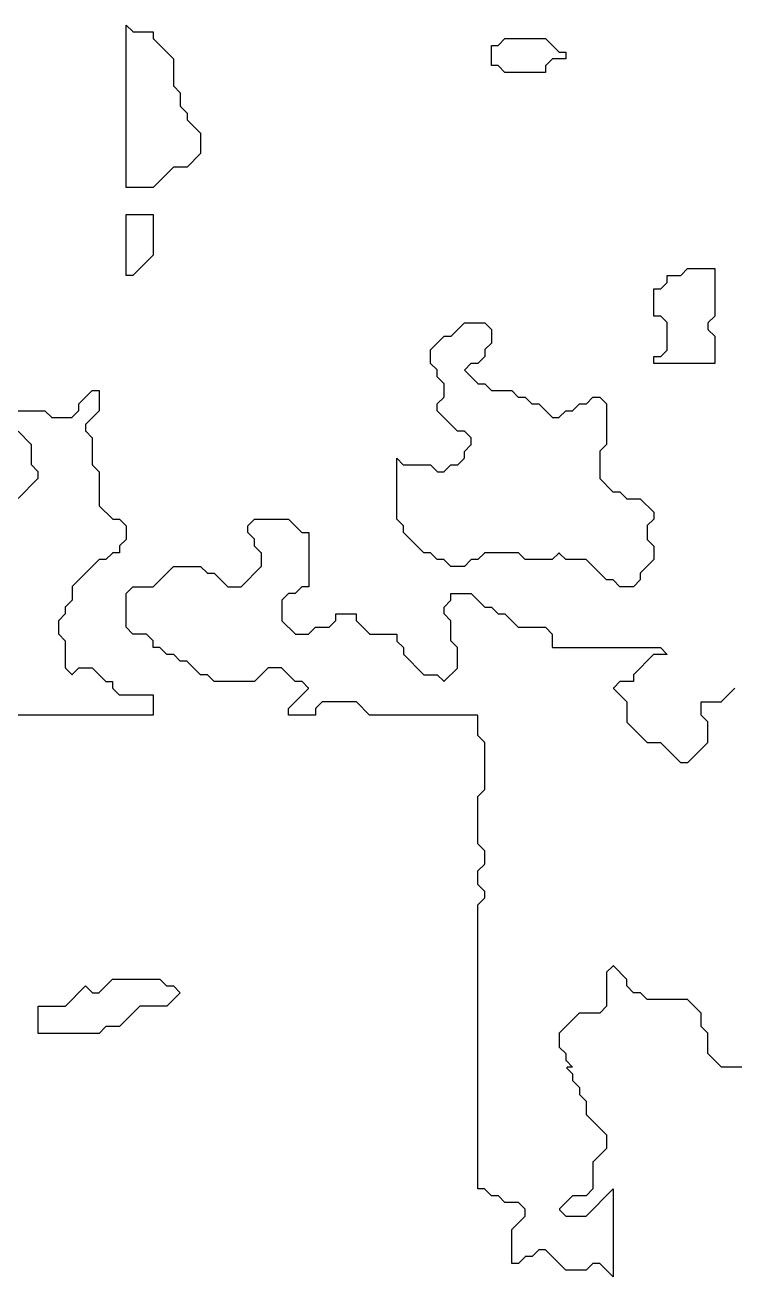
# Model space of a CAD drawing. Header units: metres. Extents: x 0 to 799, y 1 to 1100.
# Drawn here: x 297.1 to 402, y 746 to 931 of the extents above; entities that cross this region are included whole.
import ezdxf

# ---------------------------------------------------------------- set-up
doc = ezdxf.new("R2010")
doc.units = ezdxf.units.M
doc.layers.add('forest', color=7, linetype='Continuous')
doc.layers.add('forestfragmentation', color=7, linetype='Continuous')

msp = doc.modelspace()

# ---------------------------------------------------------------- linework, layer by layer
at = {"layer": 'forest', "color": 190}
for points in [[(312, 931), (312, 931), (312.97, 930.03), (312.98, 930.02), (312.99, 930.02), (312.99, 930.01), (313, 930.01), (313.01, 930), (313.02, 930), (313.03, 930), (313.04, 930), (316, 930), (316, 930), (316, 930), (316, 929.04), (316, 929.03), (316, 929.02), (316, 929.01), (316.01, 929), (316.01, 928.99), (316.02, 928.99), (316.02, 928.98), (316.03, 928.97), (319, 926), (319, 926), (319, 926), (319, 922.04), (319, 922.03), (319, 922.02), (319, 922.01), (319.01, 922), (319.01, 921.99), (319.02, 921.99), (319.02, 921.98), (319.03, 921.97), (320, 921), (320, 921), (320, 921), (320, 919.04), (320, 919.03), (320, 919.02), (320, 919.01), (320.01, 919), (320.01, 918.99), (320.02, 918.99), (320.02, 918.98), (320.03, 918.97), (321, 918), (321, 918), (321, 918), (321, 917.04), (321, 917.03), (321, 917.02), (321, 917.01), (321.01, 917), (321.01, 916.99), (321.02, 916.99), (321.02, 916.98), (321.03, 916.97), (323, 915), (323, 915), (323, 915), (323, 912), (323, 912), (323, 912), (321, 910), (321, 910), (321, 910), (319.04, 910), (319.03, 910), (319.02, 910), (319.01, 910), (319, 909.99), (318.99, 909.99), (318.99, 909.98), (318.98, 909.98), (318.97, 909.97), (316, 907), (316, 907), (316, 907), (312, 907), (312, 907), (312, 907), (312, 931), (312, 931)], [(366, 925), (366, 925), (366, 928), (366, 928), (366, 928), (366.96, 928), (366.97, 928), (366.98, 928), (366.99, 928), (367, 928.01), (367.01, 928.01), (367.01, 928.02), (367.02, 928.02), (367.03, 928.03), (368, 929), (368, 929), (368, 929), (374, 929), (374, 929), (374, 929), (375.97, 927.03), (375.98, 927.02), (375.99, 927.02), (375.99, 927.01), (376, 927.01), (376.01, 927), (376.02, 927), (376.03, 927), (376.04, 927), (377, 927), (377, 927), (377, 927), (377, 926), (377, 926), (377, 926), (375.04, 926), (375.03, 926), (375.02, 926), (375.01, 926), (375, 925.99), (374.99, 925.99), (374.99, 925.98), (374.98, 925.98), (374.97, 925.97), (374.03, 925.03), (374.02, 925.02), (374.02, 925.01), (374.01, 925.01), (374.01, 925), (374, 924.99), (374, 924.98), (374, 924.97), (374, 924.96), (374, 924), (374, 924), (374, 924), (368, 924), (368, 924), (368, 924), (367.03, 924.97), (367.02, 924.98), (367.01, 924.98), (367.01, 924.99), (367, 924.99), (366.99, 925), (366.98, 925), (366.97, 925), (366.96, 925), (366, 925), (366, 925)], [(390, 881), (390, 881), (390, 882), (390, 882), (390, 882), (390.96, 882), (390.97, 882), (390.98, 882), (390.99, 882), (391, 882.01), (391.01, 882.01), (391.01, 882.02), (391.02, 882.02), (391.03, 882.03), (391.97, 882.97), (391.98, 882.98), (391.98, 882.99), (391.99, 882.99), (391.99, 883), (392, 883.01), (392, 883.02), (392, 883.03), (392, 883.04), (392, 886.96), (392, 886.97), (392, 886.98), (392, 886.99), (391.99, 887), (391.99, 887.01), (391.98, 887.01), (391.98, 887.02), (391.97, 887.03), (391.03, 887.97), (391.02, 887.98), (391.01, 887.98), (391.01, 887.99), (391, 887.99), (390.99, 888), (390.98, 888), (390.97, 888), (390.96, 888), (390, 888), (390, 888), (390, 888), (390, 892), (390, 892), (390, 892), (390.96, 892), (390.97, 892), (390.98, 892), (390.99, 892), (391, 892.01), (391.01, 892.01), (391.01, 892.02), (391.02, 892.02), (391.03, 892.03), (391.97, 892.97), (391.98, 892.98), (391.98, 892.99), (391.99, 892.99), (391.99, 893), (392, 893.01), (392, 893.02), (392, 893.03), (392, 893.04), (392, 894), (392, 894), (392, 894), (393.96, 894), (393.97, 894), (393.98, 894), (393.99, 894), (394, 894.01), (394.01, 894.01), (394.01, 894.02), (394.02, 894.02), (394.03, 894.03), (395, 895), (395, 895), (395, 895), (399, 895), (399, 895), (399, 895), (399, 888), (399, 888), (399, 888), (398.03, 887.03), (398.02, 887.02), (398.02, 887.01), (398.01, 887.01), (398.01, 887), (398, 886.99), (398, 886.98), (398, 886.97), (398, 886.96), (398, 886.04), (398, 886.03), (398, 886.02), (398, 886.01), (398.01, 886), (398.01, 885.99), (398.02, 885.99), (398.02, 885.98), (398.03, 885.97), (399, 885), (399, 885), (399, 885), (399, 881), (399, 881), (399, 881), (390, 881), (390, 881)], [(352, 867), (352, 867), (352.97, 866.03), (352.98, 866.02), (352.99, 866.02), (352.99, 866.01), (353, 866.01), (353.01, 866), (353.02, 866), (353.03, 866), (353.04, 866), (357, 866), (357, 866), (357, 866), (357.97, 865.03), (357.98, 865.02), (357.99, 865.02), (357.99, 865.01), (358, 865.01), (358.01, 865), (358.02, 865), (358.03, 865), (358.04, 865), (358.96, 865), (358.97, 865), (358.98, 865), (358.99, 865), (359, 865.01), (359.01, 865.01), (359.01, 865.02), (359.02, 865.02), (359.03, 865.03), (360, 866), (360, 866), (360, 866), (360.96, 866), (360.97, 866), (360.98, 866), (360.99, 866), (361, 866.01), (361.01, 866.01), (361.01, 866.02), (361.02, 866.02), (361.03, 866.03), (361.97, 866.97), (361.98, 866.98), (361.98, 866.99), (361.99, 866.99), (361.99, 867), (362, 867.01), (362, 867.02), (362, 867.03), (362, 867.04), (362, 868), (362, 868), (362, 868), (362.97, 868.97), (362.98, 868.98), (362.98, 868.99), (362.99, 868.99), (362.99, 869), (363, 869.01), (363, 869.02), (363, 869.03), (363, 869.04), (363, 869.96), (363, 869.97), (363, 869.98), (363, 869.99), (362.99, 870), (362.99, 870.01), (362.98, 870.01), (362.98, 870.02), (362.97, 870.03), (362.03, 870.97), (362.02, 870.98), (362.01, 870.98), (362.01, 870.99), (362, 870.99), (361.99, 871), (361.98, 871), (361.97, 871), (361.96, 871), (361, 871), (361, 871), (361, 871), (358, 874), (358, 874), (358, 874), (358, 875), (358, 875), (358, 875), (358.97, 875.97), (358.98, 875.98), (358.98, 875.99), (358.99, 875.99), (358.99, 876), (359, 876.01), (359, 876.02), (359, 876.03), (359, 876.04), (359, 877.96), (359, 877.97), (359, 877.98), (359, 877.99), (358.99, 878), (358.99, 878.01), (358.98, 878.01), (358.98, 878.02), (358.97, 878.03), (358, 879), (358, 879), (358, 879), (358, 879.96), (358, 879.97), (358, 879.98), (358, 879.99), (357.99, 880), (357.99, 880.01), (357.98, 880.01), (357.98, 880.02), (357.97, 880.03), (357, 881), (357, 881), (357, 881), (357, 883), (357, 883), (357, 883), (359, 885), (359, 885), (359, 885), (359.96, 885), (359.97, 885), (359.98, 885), (359.99, 885), (360, 885.01), (360.01, 885.01), (360.01, 885.02), (360.02, 885.02), (360.03, 885.03), (362, 887), (362, 887), (362, 887), (365, 887), (365, 887), (365, 887), (366, 886), (366, 886), (366, 886), (366, 884), (366, 884), (366, 884), (365.03, 883.03), (365.02, 883.02), (365.02, 883.01), (365.01, 883.01), (365.01, 883), (365, 882.99), (365, 882.98), (365, 882.97), (365, 882.96), (365, 882), (365, 882), (365, 882), (364, 881), (364, 881), (364, 881), (363.04, 881), (363.03, 881), (363.02, 881), (363.01, 881), (363, 880.99), (362.99, 880.99), (362.99, 880.98), (362.98, 880.98), (362.97, 880.97), (362.07, 880.07), (362.06, 880.06), (362.06, 880.06), (362.05, 880.05), (362.05, 880.04), (362.05, 880.03), (362.04, 880.02), (362.04, 880.01), (362.04, 880), (362.04, 879.99), (362.04, 879.98), (362.05, 879.97), (362.05, 879.96), (362.05, 879.95), (362.06, 879.94), (362.06, 879.94), (362.07, 879.93), (363.97, 878.03), (363.98, 878.02), (363.99, 878.02), (363.99, 878.01), (364, 878.01), (364.01, 878), (364.02, 878), (364.03, 878), (364.04, 878), (365, 878), (365, 878), (365, 878), (365.97, 877.03), (365.98, 877.02), (365.99, 877.02), (365.99, 877.01), (366, 877.01), (366.01, 877), (366.02, 877), (366.03, 877), (366.04, 877), (369, 877), (369, 877), (369, 877), (369.97, 876.03), (369.98, 876.02), (369.99, 876.02), (369.99, 876.01), (370, 876.01), (370.01, 876), (370.02, 876), (370.03, 876), (370.04, 876), (371, 876), (371, 876), (371, 876), (371.97, 875.03), (371.98, 875.02), (371.99, 875.02), (371.99, 875.01), (372, 875.01), (372.01, 875), (372.02, 875), (372.03, 875), (372.04, 875), (373, 875), (373, 875), (373, 875), (374.97, 873.03), (374.98, 873.02), (374.99, 873.02), (374.99, 873.01), (375, 873.01), (375.01, 873), (375.02, 873), (375.03, 873), (375.04, 873), (375.96, 873), (375.97, 873), (375.98, 873), (375.99, 873), (376, 873.01), (376.01, 873.01), (376.01, 873.02), (376.02, 873.02), (376.03, 873.03), (377, 874), (377, 874), (377, 874), (377.96, 874), (377.97, 874), (377.98, 874), (377.99, 874), (378, 874.01), (378.01, 874.01), (378.01, 874.02), (378.02, 874.02), (378.03, 874.03), (379, 875), (379, 875), (379, 875), (379.96, 875), (379.97, 875), (379.98, 875), (379.99, 875), (380, 875.01), (380.01, 875.01), (380.01, 875.02), (380.02, 875.02), (380.03, 875.03), (381, 876), (381, 876), (381, 876), (382, 876), (382, 876), (382, 876), (383, 875), (383, 875), (383, 875), (383, 869), (383, 869), (383, 869), (382.03, 868.03), (382.02, 868.02), (382.02, 868.01), (382.01, 868.01), (382.01, 868), (382, 867.99), (382, 867.98), (382, 867.97), (382, 867.96), (382, 864.04), (382, 864.03), (382, 864.02), (382, 864.01), (382.01, 864), (382.01, 863.99), (382.02, 863.99), (382.02, 863.98), (382.03, 863.97), (383.97, 862.03), (383.98, 862.02), (383.99, 862.02), (383.99, 862.01), (384, 862.01), (384.01, 862), (384.02, 862), (384.03, 862), (384.04, 862), (385, 862), (385, 862), (385, 862), (385.97, 861.03), (385.98, 861.02), (385.99, 861.02), (385.99, 861.01), (386, 861.01), (386.01, 861), (386.02, 861), (386.03, 861), (386.04, 861), (388, 861), (388, 861), (388, 861), (390, 859), (390, 859), (390, 859), (390, 858), (390, 858), (390, 858), (389.03, 857.03), (389.02, 857.02), (389.02, 857.01), (389.01, 857.01), (389.01, 857), (389, 856.99), (389, 856.98), (389, 856.97), (389, 856.96), (389, 855.04), (389, 855.03), (389, 855.02), (389, 855.01), (389.01, 855), (389.01, 854.99), (389.02, 854.99), (389.02, 854.98), (389.03, 854.97), (390, 854), (390, 854), (390, 854), (390, 852), (390, 852), (390, 852), (388.03, 850.03), (388.02, 850.02), (388.02, 850.01), (388.01, 850.01), (388.01, 850), (388, 849.99), (388, 849.98), (388, 849.97), (388, 849.96), (388, 849), (388, 849), (388, 849), (387, 848), (387, 848), (387, 848), (385, 848), (385, 848), (385, 848), (384.03, 848.97), (384.02, 848.98), (384.01, 848.98), (384.01, 848.99), (384, 848.99), (383.99, 849), (383.98, 849), (383.97, 849), (383.96, 849), (383, 849), (383, 849), (383, 849), (380.03, 851.97), (380.02, 851.98), (380.01, 851.98), (380.01, 851.99), (380, 851.99), (379.99, 852), (379.98, 852), (379.97, 852), (379.96, 852), (377, 852), (377, 852), (377, 852), (376.07, 852.93), (376.06, 852.94), (376.06, 852.94), (376.05, 852.95), (376.04, 852.95), (376.03, 852.95), (376.02, 852.96), (376.01, 852.96), (376, 852.96), (375.99, 852.96), (375.98, 852.96), (375.97, 852.95), (375.96, 852.95), (375.95, 852.95), (375.94, 852.94), (375.94, 852.94), (375.93, 852.93), (375, 852), (375, 852), (375, 852), (371, 852), (371, 852), (371, 852), (370.03, 852.97), (370.02, 852.98), (370.01, 852.98), (370.01, 852.99), (370, 852.99), (369.99, 853), (369.98, 853), (369.97, 853), (369.96, 853), (365.04, 853), (365.03, 853), (365.02, 853), (365.01, 853), (365, 852.99), (364.99, 852.99), (364.99, 852.98), (364.98, 852.98), (364.97, 852.97), (364, 852), (364, 852), (364, 852), (363.04, 852), (363.03, 852), (363.02, 852), (363.01, 852), (363, 851.99), (362.99, 851.99), (362.99, 851.98), (362.98, 851.98), (362.97, 851.97), (362, 851), (362, 851), (362, 851), (360, 851), (360, 851), (360, 851), (359.03, 851.97), (359.02, 851.98), (359.01, 851.98), (359.01, 851.99), (359, 851.99), (358.99, 852), (358.98, 852), (358.97, 852), (358.96, 852), (358, 852), (358, 852), (358, 852), (357.03, 852.97), (357.02, 852.98), (357.01, 852.98), (357.01, 852.99), (357, 852.99), (356.99, 853), (356.98, 853), (356.97, 853), (356.96, 853), (356, 853), (356, 853), (356, 853), (353, 856), (353, 856), (353, 856), (353, 856.96), (353, 856.97), (353, 856.98), (353, 856.99), (352.99, 857), (352.99, 857.01), (352.98, 857.01), (352.98, 857.02), (352.97, 857.03), (352, 858), (352, 858), (352, 858), (352, 867), (352, 867)], [(295, 874), (300, 874), (300, 874), (300, 874), (300.97, 873.03), (300.98, 873.02), (300.99, 873.02), (300.99, 873.01), (301, 873.01), (301.01, 873), (301.02, 873), (301.03, 873), (301.04, 873), (303.96, 873), (303.97, 873), (303.98, 873), (303.99, 873), (304, 873.01), (304.01, 873.01), (304.01, 873.02), (304.02, 873.02), (304.03, 873.03), (304.97, 873.97), (304.98, 873.98), (304.98, 873.99), (304.99, 873.99), (304.99, 874), (305, 874.01), (305, 874.02), (305, 874.03), (305, 874.04), (305, 875), (305, 875), (305, 875), (307, 877), (307, 877), (307, 877), (308, 877), (308, 877), (308, 877), (308, 874), (308, 874), (308, 874), (306.03, 872.03), (306.02, 872.02), (306.02, 872.01), (306.01, 872.01), (306.01, 872), (306, 871.99), (306, 871.98), (306, 871.97), (306, 871.96), (306, 871.04), (306, 871.03), (306, 871.02), (306, 871.01), (306.01, 871), (306.01, 870.99), (306.02, 870.99), (306.02, 870.98), (306.03, 870.97), (307, 870), (307, 870), (307, 870), (307, 866.04), (307, 866.03), (307, 866.02), (307, 866.01), (307.01, 866), (307.01, 865.99), (307.02, 865.99), (307.02, 865.98), (307.03, 865.97), (308, 865), (308, 865), (308, 865), (308, 860.04), (308, 860.03), (308, 860.02), (308, 860.01), (308.01, 860), (308.01, 859.99), (308.02, 859.99), (308.02, 859.98), (308.03, 859.97), (309.97, 858.03), (309.98, 858.02), (309.99, 858.02), (309.99, 858.01), (310, 858.01), (310.01, 858), (310.02, 858), (310.03, 858), (310.04, 858), (311, 858), (311, 858), (311, 858), (312, 857), (312, 857), (312, 857), (312, 855), (312, 855), (312, 855), (311.03, 854.03), (311.02, 854.02), (311.02, 854.01), (311.01, 854.01), (311.01, 854), (311, 853.99), (311, 853.98), (311, 853.97), (311, 853.96), (311, 853), (311, 853), (311, 853), (310.04, 853), (310.03, 853), (310.02, 853), (310.01, 853), (310, 852.99), (309.99, 852.99), (309.99, 852.98), (309.98, 852.98), (309.97, 852.97), (309, 852), (309, 852), (309, 852), (308.04, 852), (308.03, 852), (308.02, 852), (308.01, 852), (308, 851.99), (307.99, 851.99), (307.99, 851.98), (307.98, 851.98), (307.97, 851.97), (304.03, 848.03), (304.02, 848.02), (304.02, 848.01), (304.01, 848.01), (304.01, 848), (304, 847.99), (304, 847.98), (304, 847.97), (304, 847.96), (304, 846), (304, 846), (304, 846), (303.03, 845.03), (303.02, 845.02), (303.02, 845.01), (303.01, 845.01), (303.01, 845), (303, 844.99), (303, 844.98), (303, 844.97), (303, 844.96), (303, 844), (303, 844), (303, 844), (302.03, 843.03), (302.02, 843.02), (302.02, 843.01), (302.01, 843.01), (302.01, 843), (302, 842.99), (302, 842.98), (302, 842.97), (302, 842.96), (302, 841.04), (302, 841.03), (302, 841.02), (302, 841.01), (302.01, 841), (302.01, 840.99), (302.02, 840.99), (302.02, 840.98), (302.03, 840.97), (303, 840), (303, 840), (303, 840), (303, 836.04), (303, 836.03), (303, 836.02), (303, 836.01), (303.01, 836), (303.01, 835.99), (303.02, 835.99), (303.02, 835.98), (303.03, 835.97), (303.93, 835.07), (303.94, 835.06), (303.94, 835.06), (303.95, 835.05), (303.96, 835.05), (303.97, 835.05), (303.98, 835.04), (303.99, 835.04), (304, 835.04), (304.01, 835.04), (304.02, 835.04), (304.03, 835.05), (304.04, 835.05), (304.05, 835.05), (304.06, 835.06), (304.06, 835.06), (304.07, 835.07), (305, 836), (305, 836), (305, 836), (307, 836), (307, 836), (307, 836), (308.97, 834.03), (308.98, 834.02), (308.99, 834.02), (308.99, 834.01), (309, 834.01), (309.01, 834), (309.02, 834), (309.03, 834), (309.04, 834), (310, 834), (310, 834), (310, 834), (310, 833.04), (310, 833.03), (310, 833.02), (310, 833.01), (310.01, 833), (310.01, 832.99), (310.02, 832.99), (310.02, 832.98), (310.03, 832.97), (310.97, 832.03), (310.98, 832.02), (310.99, 832.02), (310.99, 832.01), (311, 832.01), (311.01, 832), (311.02, 832), (311.03, 832), (311.04, 832), (316, 832), (316, 832), (316, 832), (316, 829), (316, 829), (316, 829), (271, 829)], [(296.03, 861.03), (298.97, 863.97), (298.98, 863.98), (298.98, 863.99), (298.99, 863.99), (298.99, 864), (299, 864.01), (299, 864.02), (299, 864.03), (299, 864.04), (299, 864.96), (299, 864.97), (299, 864.98), (299, 864.99), (298.99, 865), (298.99, 865.01), (298.98, 865.01), (298.98, 865.02), (298.97, 865.03), (298, 866), (298, 866), (298, 866), (298, 868.96), (298, 868.97), (298, 868.98), (298, 868.99), (297.99, 869), (297.99, 869.01), (297.98, 869.01), (297.98, 869.02), (297.97, 869.03), (296.03, 870.97)], [(312, 842), (312, 842), (312, 847), (312, 847), (312, 847), (313, 848), (313, 848), (313, 848), (315.96, 848), (315.97, 848), (315.98, 848), (315.99, 848), (316, 848.01), (316.01, 848.01), (316.01, 848.02), (316.02, 848.02), (316.03, 848.03), (319, 851), (319, 851), (319, 851), (323, 851), (323, 851), (323, 851), (323.97, 850.03), (323.98, 850.02), (323.99, 850.02), (323.99, 850.01), (324, 850.01), (324.01, 850), (324.02, 850), (324.03, 850), (324.04, 850), (325, 850), (325, 850), (325, 850), (326.97, 848.03), (326.98, 848.02), (326.99, 848.02), (326.99, 848.01), (327, 848.01), (327.01, 848), (327.02, 848), (327.03, 848), (327.04, 848), (328.96, 848), (328.97, 848), (328.98, 848), (328.99, 848), (329, 848.01), (329.01, 848.01), (329.01, 848.02), (329.02, 848.02), (329.03, 848.03), (331.97, 850.97), (331.98, 850.98), (331.98, 850.99), (331.99, 850.99), (331.99, 851), (332, 851.01), (332, 851.02), (332, 851.03), (332, 851.04), (332, 852.96), (332, 852.97), (332, 852.98), (332, 852.99), (331.99, 853), (331.99, 853.01), (331.98, 853.01), (331.98, 853.02), (331.97, 853.03), (331, 854), (331, 854), (331, 854), (331, 854.96), (331, 854.97), (331, 854.98), (331, 854.99), (330.99, 855), (330.99, 855.01), (330.98, 855.01), (330.98, 855.02), (330.97, 855.03), (330, 856), (330, 856), (330, 856), (330, 857), (330, 857), (330, 857), (331, 858), (331, 858), (331, 858), (336, 858), (336, 858), (336, 858), (337.97, 856.03), (337.98, 856.02), (337.99, 856.02), (337.99, 856.01), (338, 856.01), (338.01, 856), (338.02, 856), (338.03, 856), (338.04, 856), (339, 856), (339, 856), (339, 856), (339, 848), (339, 848), (339, 848), (338.04, 848), (338.03, 848), (338.02, 848), (338.01, 848), (338, 847.99), (337.99, 847.99), (337.99, 847.98), (337.98, 847.98), (337.97, 847.97), (337, 847), (337, 847), (337, 847), (336.04, 847), (336.03, 847), (336.02, 847), (336.01, 847), (336, 846.99), (335.99, 846.99), (335.99, 846.98), (335.98, 846.98), (335.97, 846.97), (335.03, 846.03), (335.02, 846.02), (335.02, 846.01), (335.01, 846.01), (335.01, 846), (335, 845.99), (335, 845.98), (335, 845.97), (335, 845.96), (335, 843.04), (335, 843.03), (335, 843.02), (335, 843.01), (335.01, 843), (335.01, 842.99), (335.02, 842.99), (335.02, 842.98), (335.03, 842.97), (336.97, 841.03), (336.98, 841.02), (336.99, 841.02), (336.99, 841.01), (337, 841.01), (337.01, 841), (337.02, 841), (337.03, 841), (337.04, 841), (338.96, 841), (338.97, 841), (338.98, 841), (338.99, 841), (339, 841.01), (339.01, 841.01), (339.01, 841.02), (339.02, 841.02), (339.03, 841.03), (340, 842), (340, 842), (340, 842), (341.96, 842), (341.97, 842), (341.98, 842), (341.99, 842), (342, 842.01), (342.01, 842.01), (342.01, 842.02), (342.02, 842.02), (342.03, 842.03), (342.97, 842.97), (342.98, 842.98), (342.98, 842.99), (342.99, 842.99), (342.99, 843), (343, 843.01), (343, 843.02), (343, 843.03), (343, 843.04), (343, 844), (343, 844), (343, 844), (346, 844), (346, 844), (346, 844), (346, 843.04), (346, 843.03), (346, 843.02), (346, 843.01), (346.01, 843), (346.01, 842.99), (346.02, 842.99), (346.02, 842.98), (346.03, 842.97), (347.97, 841.03), (347.98, 841.02), (347.99, 841.02), (347.99, 841.01), (348, 841.01), (348.01, 841), (348.02, 841), (348.03, 841), (348.04, 841), (352, 841), (352, 841), (352, 841), (352, 840.04), (352, 840.03), (352, 840.02), (352, 840.01), (352.01, 840), (352.01, 839.99), (352.02, 839.99), (352.02, 839.98), (352.03, 839.97), (353, 839), (353, 839), (353, 839), (353, 838.04), (353, 838.03), (353, 838.02), (353, 838.01), (353.01, 838), (353.01, 837.99), (353.02, 837.99), (353.02, 837.98), (353.03, 837.97), (355.97, 835.03), (355.98, 835.02), (355.99, 835.02), (355.99, 835.01), (356, 835.01), (356.01, 835), (356.02, 835), (356.03, 835), (356.04, 835), (358, 835), (358, 835), (358, 835), (358.93, 834.07), (358.94, 834.06), (358.94, 834.06), (358.95, 834.05), (358.96, 834.05), (358.97, 834.05), (358.98, 834.04), (358.99, 834.04), (359, 834.04), (359.01, 834.04), (359.02, 834.04), (359.03, 834.05), (359.04, 834.05), (359.05, 834.05), (359.06, 834.06), (359.06, 834.06), (359.07, 834.07), (360.97, 835.97), (360.98, 835.98), (360.98, 835.99), (360.99, 835.99), (360.99, 836), (361, 836.01), (361, 836.02), (361, 836.03), (361, 836.04), (361, 838.96), (361, 838.97), (361, 838.98), (361, 838.99), (360.99, 839), (360.99, 839.01), (360.98, 839.01), (360.98, 839.02), (360.97, 839.03), (360, 840), (360, 840), (360, 840), (360, 842.96), (360, 842.97), (360, 842.98), (360, 842.99), (359.99, 843), (359.99, 843.01), (359.98, 843.01), (359.98, 843.02), (359.97, 843.03), (359, 844), (359, 844), (359, 844), (359, 845), (359, 845), (359, 845), (359.97, 845.97), (359.98, 845.98), (359.98, 845.99), (359.99, 845.99), (359.99, 846), (360, 846.01), (360, 846.02), (360, 846.03), (360, 846.04), (360, 847), (360, 847), (360, 847), (363, 847), (363, 847), (363, 847), (364.97, 845.03), (364.98, 845.02), (364.99, 845.02), (364.99, 845.01), (365, 845.01), (365.01, 845), (365.02, 845), (365.03, 845), (365.04, 845), (366, 845), (366, 845), (366, 845), (366.97, 844.03), (366.98, 844.02), (366.99, 844.02), (366.99, 844.01), (367, 844.01), (367.01, 844), (367.02, 844), (367.03, 844), (367.04, 844), (368, 844), (368, 844), (368, 844), (369.97, 842.03), (369.98, 842.02), (369.99, 842.02), (369.99, 842.01), (370, 842.01), (370.01, 842), (370.02, 842), (370.03, 842), (370.04, 842), (374, 842), (374, 842), (374, 842), (375, 841), (375, 841), (375, 841), (375, 839.1), (375, 839.09), (375, 839.08), (375, 839.07), (375.01, 839.06), (375.01, 839.05), (375.02, 839.04), (375.02, 839.04), (375.03, 839.03), (375.04, 839.02), (375.04, 839.02), (375.05, 839.01), (375.06, 839.01), (375.07, 839), (375.08, 839), (375.09, 839), (375.1, 839), (391, 839), (391, 839), (391, 839), (392, 838), (392, 838), (392, 838), (390.04, 838), (390.03, 838), (390.02, 838), (390.01, 838), (390, 837.99), (389.99, 837.99), (389.99, 837.98), (389.98, 837.98), (389.97, 837.97), (387.03, 835.03), (387.02, 835.02), (387.02, 835.01), (387.01, 835.01), (387.01, 835), (387, 834.99), (387, 834.98), (387, 834.97), (387, 834.96), (387, 834), (387, 834), (387, 834), (385.04, 834), (385.03, 834), (385.02, 834), (385.01, 834), (385, 833.99), (384.99, 833.99), (384.99, 833.98), (384.98, 833.98), (384.97, 833.97), (384.07, 833.07), (384.06, 833.06), (384.06, 833.06), (384.05, 833.05), (384.05, 833.04), (384.05, 833.03), (384.04, 833.02), (384.04, 833.01), (384.04, 833), (384.04, 832.99), (384.04, 832.98), (384.05, 832.97), (384.05, 832.96), (384.05, 832.95), (384.06, 832.94), (384.06, 832.94), (384.07, 832.93), (386, 831), (386, 831), (386, 831), (386, 828.04), (386, 828.03), (386, 828.02), (386, 828.01), (386.01, 828), (386.01, 827.99), (386.02, 827.99), (386.02, 827.98), (386.03, 827.97), (388.97, 825.03), (388.98, 825.02), (388.99, 825.02), (388.99, 825.01), (389, 825.01), (389.01, 825), (389.02, 825), (389.03, 825), (389.04, 825), (391, 825), (391, 825), (391, 825), (393.97, 822.03), (393.98, 822.02), (393.99, 822.02), (393.99, 822.01), (394, 822.01), (394.01, 822), (394.02, 822), (394.03, 822), (394.04, 822), (394.96, 822), (394.97, 822), (394.98, 822), (394.99, 822), (395, 822.01), (395.01, 822.01), (395.01, 822.02), (395.02, 822.02), (395.03, 822.03), (397.97, 824.97), (397.98, 824.98), (397.98, 824.99), (397.99, 824.99), (397.99, 825), (398, 825.01), (398, 825.02), (398, 825.03), (398, 825.04), (398, 827.96), (398, 827.97), (398, 827.98), (398, 827.99), (397.99, 828), (397.99, 828.01), (397.98, 828.01), (397.98, 828.02), (397.97, 828.03), (397, 829), (397, 829), (397, 829), (397, 831), (397, 831), (397, 831), (399.96, 831), (399.97, 831), (399.98, 831), (399.99, 831), (400, 831.01), (400.01, 831.01), (400.01, 831.02), (400.02, 831.02), (400.03, 831.03), (402, 833), (402, 833), (402, 833)], [(422, 777), (400, 777), (400, 777), (400, 777), (398, 779), (398, 779), (398, 779), (398, 781.96), (398, 781.97), (398, 781.98), (398, 781.99), (397.99, 782), (397.99, 782.01), (397.98, 782.01), (397.98, 782.02), (397.97, 782.03), (397, 783), (397, 783), (397, 783), (397, 784.96), (397, 784.97), (397, 784.98), (397, 784.99), (396.99, 785), (396.99, 785.01), (396.98, 785.01), (396.98, 785.02), (396.97, 785.03), (395.03, 786.97), (395.02, 786.98), (395.01, 786.98), (395.01, 786.99), (395, 786.99), (394.99, 787), (394.98, 787), (394.97, 787), (394.96, 787), (389, 787), (389, 787), (389, 787), (388.03, 787.97), (388.02, 787.98), (388.01, 787.98), (388.01, 787.99), (388, 787.99), (387.99, 788), (387.98, 788), (387.97, 788), (387.96, 788), (387, 788), (387, 788), (387, 788), (386, 789), (386, 789), (386, 789), (386, 789.96), (386, 789.97), (386, 789.98), (386, 789.99), (385.99, 790), (385.99, 790.01), (385.98, 790.01), (385.98, 790.02), (385.97, 790.03), (384.07, 791.93), (384.06, 791.94), (384.06, 791.94), (384.05, 791.95), (384.04, 791.95), (384.03, 791.95), (384.02, 791.96), (384.01, 791.96), (384, 791.96), (383.99, 791.96), (383.98, 791.96), (383.97, 791.95), (383.96, 791.95), (383.95, 791.95), (383.94, 791.94), (383.94, 791.94), (383.93, 791.93), (383.03, 791.03), (383.02, 791.02), (383.02, 791.01), (383.01, 791.01), (383.01, 791), (383, 790.99), (383, 790.98), (383, 790.97), (383, 790.96), (383, 786), (383, 786), (383, 786), (382, 785), (382, 785), (382, 785), (379.04, 785), (379.03, 785), (379.02, 785), (379.01, 785), (379, 784.99), (378.99, 784.99), (378.99, 784.98), (378.98, 784.98), (378.97, 784.97), (376.03, 782.03), (376.02, 782.02), (376.02, 782.01), (376.01, 782.01), (376.01, 782), (376, 781.99), (376, 781.98), (376, 781.97), (376, 781.96), (376, 780.04), (376, 780.03), (376, 780.02), (376, 780.01), (376.01, 780), (376.01, 779.99), (376.02, 779.99), (376.02, 779.98), (376.03, 779.97), (377, 779), (377, 779), (377, 779), (377, 778.04), (377, 778.03), (377, 778.02), (377, 778.01), (377.01, 778), (377.01, 777.99), (377.02, 777.99), (377.02, 777.98), (377.03, 777.97), (378, 777), (378, 777), (378, 777), (377.24, 777), (377.23, 777), (377.22, 777), (377.21, 777), (377.2, 776.99), (377.19, 776.99), (377.19, 776.98), (377.18, 776.98), (377.17, 776.97), (377.16, 776.96), (377.16, 776.96), (377.15, 776.95), (377.15, 776.94), (377.15, 776.93), (377.14, 776.92), (377.14, 776.91), (377.14, 776.9), (377.14, 776.89), (377.14, 776.88), (377.15, 776.87), (377.15, 776.86), (377.15, 776.85), (377.16, 776.84), (377.16, 776.84), (377.17, 776.83), (378, 776), (378, 776), (378, 776), (378, 775.04), (378, 775.03), (378, 775.02), (378, 775.01), (378.01, 775), (378.01, 774.99), (378.02, 774.99), (378.02, 774.98), (378.03, 774.97), (379, 774), (379, 774), (379, 774), (379, 773.04), (379, 773.03), (379, 773.02), (379, 773.01), (379.01, 773), (379.01, 772.99), (379.02, 772.99), (379.02, 772.98), (379.03, 772.97), (380, 772), (380, 772), (380, 772), (380, 770.04), (380, 770.03), (380, 770.02), (380, 770.01), (380.01, 770), (380.01, 769.99), (380.02, 769.99), (380.02, 769.98), (380.03, 769.97), (383, 767), (383, 767), (383, 767), (383, 765), (383, 765), (383, 765), (381.03, 763.03), (381.02, 763.02), (381.02, 763.01), (381.01, 763.01), (381.01, 763), (381, 762.99), (381, 762.98), (381, 762.97), (381, 762.96), (381, 759), (381, 759), (381, 759), (380, 758), (380, 758), (380, 758), (378.04, 758), (378.03, 758), (378.02, 758), (378.01, 758), (378, 757.99), (377.99, 757.99), (377.99, 757.98), (377.98, 757.98), (377.97, 757.97), (376.07, 756.07), (376.06, 756.06), (376.06, 756.06), (376.05, 756.05), (376.05, 756.04), (376.05, 756.03), (376.04, 756.02), (376.04, 756.01), (376.04, 756), (376.04, 755.99), (376.04, 755.98), (376.05, 755.97), (376.05, 755.96), (376.05, 755.95), (376.06, 755.94), (376.06, 755.94), (376.07, 755.93), (376.97, 755.03), (376.98, 755.02), (376.99, 755.02), (376.99, 755.01), (377, 755.01), (377.01, 755), (377.02, 755), (377.03, 755), (377.04, 755), (379.96, 755), (379.97, 755), (379.98, 755), (379.99, 755), (380, 755.01), (380.01, 755.01), (380.01, 755.02), (380.02, 755.02), (380.03, 755.03), (384, 759), (384, 759), (384, 759), (384, 746), (384, 746), (384, 746), (382.03, 747.97), (382.02, 747.98), (382.01, 747.98), (382.01, 747.99), (382, 747.99), (381.99, 748), (381.98, 748), (381.97, 748), (381.96, 748), (381.04, 748), (381.03, 748), (381.02, 748), (381.01, 748), (381, 747.99), (380.99, 747.99), (380.99, 747.98), (380.98, 747.98), (380.97, 747.97), (380, 747), (380, 747), (380, 747), (377, 747), (377, 747), (377, 747), (374.03, 749.97), (374.02, 749.98), (374.01, 749.98), (374.01, 749.99), (374, 749.99), (373.99, 750), (373.98, 750), (373.97, 750), (373.96, 750), (373.04, 750), (373.03, 750), (373.02, 750), (373.01, 750), (373, 749.99), (372.99, 749.99), (372.99, 749.98), (372.98, 749.98), (372.97, 749.97), (372, 749), (372, 749), (372, 749), (371.04, 749), (371.03, 749), (371.02, 749), (371.01, 749), (371, 748.99), (370.99, 748.99), (370.99, 748.98), (370.98, 748.98), (370.97, 748.97), (370, 748), (370, 748), (370, 748), (369, 748), (369, 748), (369, 748), (369, 753), (369, 753), (369, 753), (370.97, 754.97), (370.98, 754.98), (370.98, 754.99), (370.99, 754.99), (370.99, 755), (371, 755.01), (371, 755.02), (371, 755.03), (371, 755.04), (371, 755.96), (371, 755.97), (371, 755.98), (371, 755.99), (370.99, 756), (370.99, 756.01), (370.98, 756.01), (370.98, 756.02), (370.97, 756.03), (370.03, 756.97), (370.02, 756.98), (370.01, 756.98), (370.01, 756.99), (370, 756.99), (369.99, 757), (369.98, 757), (369.97, 757), (369.96, 757), (368, 757), (368, 757), (368, 757), (367.03, 757.97), (367.02, 757.98), (367.01, 757.98), (367.01, 757.99), (367, 757.99), (366.99, 758), (366.98, 758), (366.97, 758), (366.96, 758), (366, 758), (366, 758), (366, 758), (365.03, 758.97), (365.02, 758.98), (365.01, 758.98), (365.01, 758.99), (365, 758.99), (364.99, 759), (364.98, 759), (364.97, 759), (364.96, 759), (364, 759), (364, 759), (364, 759), (364, 801), (364, 801), (364, 801), (364.97, 801.97), (364.98, 801.98), (364.98, 801.99), (364.99, 801.99), (364.99, 802), (365, 802.01), (365, 802.02), (365, 802.03), (365, 802.04), (365, 802.96), (365, 802.97), (365, 802.98), (365, 802.99), (364.99, 803), (364.99, 803.01), (364.98, 803.01), (364.98, 803.02), (364.97, 803.03), (364, 804), (364, 804), (364, 804), (364, 806), (364, 806), (364, 806), (364.97, 806.97), (364.98, 806.98), (364.98, 806.99), (364.99, 806.99), (364.99, 807), (365, 807.01), (365, 807.02), (365, 807.03), (365, 807.04), (365, 808.96), (365, 808.97), (365, 808.98), (365, 808.99), (364.99, 809), (364.99, 809.01), (364.98, 809.01), (364.98, 809.02), (364.97, 809.03), (364, 810), (364, 810), (364, 810), (364, 817), (364, 817), (364, 817), (364.97, 817.97), (364.98, 817.98), (364.98, 817.99), (364.99, 817.99), (364.99, 818), (365, 818.01), (365, 818.02), (365, 818.03), (365, 818.04), (365, 824.96), (365, 824.97), (365, 824.98), (365, 824.99), (364.99, 825), (364.99, 825.01), (364.98, 825.01), (364.98, 825.02), (364.97, 825.03), (364, 826), (364, 826), (364, 826), (364, 828.9), (364, 828.91), (364, 828.92), (364, 828.93), (363.99, 828.94), (363.99, 828.95), (363.98, 828.96), (363.98, 828.96), (363.97, 828.97), (363.96, 828.98), (363.96, 828.98), (363.95, 828.99), (363.94, 828.99), (363.93, 829), (363.92, 829), (363.91, 829), (363.9, 829), (348, 829), (348, 829), (348, 829), (346.03, 830.97), (346.02, 830.98), (346.01, 830.98), (346.01, 830.99), (346, 830.99), (345.99, 831), (345.98, 831), (345.97, 831), (345.96, 831), (341.04, 831), (341.03, 831), (341.02, 831), (341.01, 831), (341, 830.99), (340.99, 830.99), (340.99, 830.98), (340.98, 830.98), (340.97, 830.97), (340.03, 830.03), (340.02, 830.02), (340.02, 830.01), (340.01, 830.01), (340.01, 830), (340, 829.99), (340, 829.98), (340, 829.97), (340, 829.96), (340, 829), (340, 829), (340, 829), (336, 829), (336, 829), (336, 829), (336, 830), (336, 830), (336, 830), (338.93, 832.93), (338.94, 832.94), (338.94, 832.94), (338.95, 832.95), (338.95, 832.96), (338.95, 832.97), (338.96, 832.98), (338.96, 832.99), (338.96, 833), (338.96, 833.01), (338.96, 833.02), (338.95, 833.03), (338.95, 833.04), (338.95, 833.05), (338.94, 833.06), (338.94, 833.06), (338.93, 833.07), (338.03, 833.97), (338.02, 833.98), (338.01, 833.98), (338.01, 833.99), (338, 833.99), (337.99, 834), (337.98, 834), (337.97, 834), (337.96, 834), (337, 834), (337, 834), (337, 834), (335.03, 835.97), (335.02, 835.98), (335.01, 835.98), (335.01, 835.99), (335, 835.99), (334.99, 836), (334.98, 836), (334.97, 836), (334.96, 836), (333.04, 836), (333.03, 836), (333.02, 836), (333.01, 836), (333, 835.99), (332.99, 835.99), (332.99, 835.98), (332.98, 835.98), (332.97, 835.97), (331, 834), (331, 834), (331, 834), (325, 834), (325, 834), (325, 834), (324.03, 834.97), (324.02, 834.98), (324.01, 834.98), (324.01, 834.99), (324, 834.99), (323.99, 835), (323.98, 835), (323.97, 835), (323.96, 835), (323, 835), (323, 835), (323, 835), (321.03, 836.97), (321.02, 836.98), (321.01, 836.98), (321.01, 836.99), (321, 836.99), (320.99, 837), (320.98, 837), (320.97, 837), (320.96, 837), (320, 837), (320, 837), (320, 837), (319.03, 837.97), (319.02, 837.98), (319.01, 837.98), (319.01, 837.99), (319, 837.99), (318.99, 838), (318.98, 838), (318.97, 838), (318.96, 838), (318, 838), (318, 838), (318, 838), (317.03, 838.97), (317.02, 838.98), (317.01, 838.98), (317.01, 838.99), (317, 838.99), (316.99, 839), (316.98, 839), (316.97, 839), (316.96, 839), (316, 839), (316, 839), (316, 839), (316, 839.96), (316, 839.97), (316, 839.98), (316, 839.99), (315.99, 840), (315.99, 840.01), (315.98, 840.01), (315.98, 840.02), (315.97, 840.03), (315.03, 840.97), (315.02, 840.98), (315.01, 840.98), (315.01, 840.99), (315, 840.99), (314.99, 841), (314.98, 841), (314.97, 841), (314.96, 841), (313, 841), (313, 841), (313, 841), (312, 842), (312, 842)], [(299, 782), (299, 782), (299, 786), (299, 786), (299, 786), (302.96, 786), (302.97, 786), (302.98, 786), (302.99, 786), (303, 786.01), (303.01, 786.01), (303.01, 786.02), (303.02, 786.02), (303.03, 786.03), (306, 789), (306, 789), (306, 789), (306.97, 788.03), (306.98, 788.02), (306.99, 788.02), (306.99, 788.01), (307, 788.01), (307.01, 788), (307.02, 788), (307.03, 788), (307.04, 788), (307.96, 788), (307.97, 788), (307.98, 788), (307.99, 788), (308, 788.01), (308.01, 788.01), (308.01, 788.02), (308.02, 788.02), (308.03, 788.03), (310, 790), (310, 790), (310, 790), (317, 790), (317, 790), (317, 790), (317.97, 789.03), (317.98, 789.02), (317.99, 789.02), (317.99, 789.01), (318, 789.01), (318.01, 789), (318.02, 789), (318.03, 789), (318.04, 789), (319, 789), (319, 789), (319, 789), (320, 788), (320, 788), (320, 788), (318, 786), (318, 786), (318, 786), (314.04, 786), (314.03, 786), (314.02, 786), (314.01, 786), (314, 785.99), (313.99, 785.99), (313.99, 785.98), (313.98, 785.98), (313.97, 785.97), (311, 783), (311, 783), (311, 783), (309.04, 783), (309.03, 783), (309.02, 783), (309.01, 783), (309, 782.99), (308.99, 782.99), (308.99, 782.98), (308.98, 782.98), (308.97, 782.97), (308, 782), (308, 782), (308, 782), (299, 782), (299, 782)]]:
    msp.add_lwpolyline(points, dxfattribs=at)
at = {"layer": 'forestfragmentation', "color": 141}
msp.add_lwpolyline([(312, 903), (312, 903), (316, 903), (316, 903), (316, 903), (316, 897), (316, 897), (316, 897), (313, 894), (313, 894), (313, 894), (312, 894), (312, 894), (312, 894), (312, 903), (312, 903)], dxfattribs=at)

doc.saveas('drawing.dxf')
